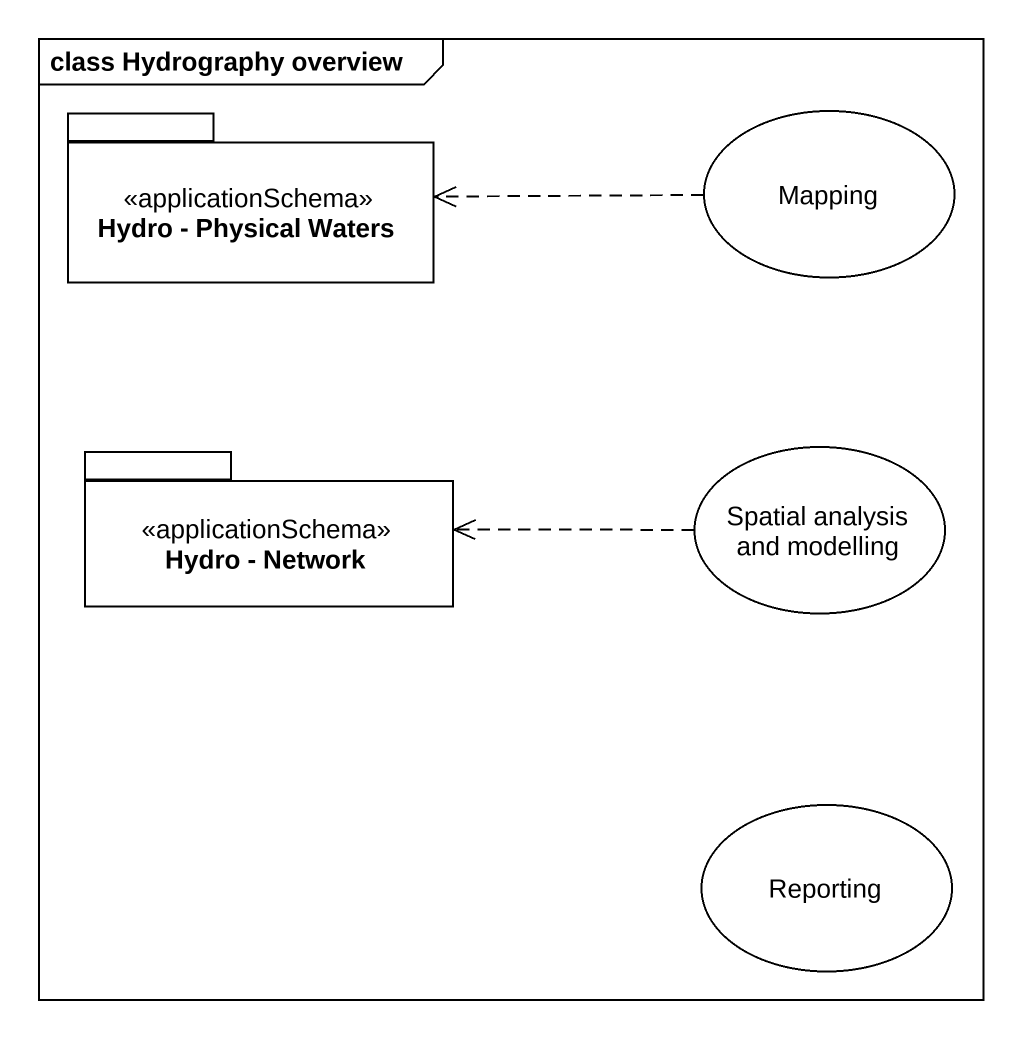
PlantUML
@startuml
mainframe class Hydrography overview
package "Hydro - Physical Waters" as Hydro_Physical_Waters <<applicationSchema>> {
}
usecase Mapping
package "Hydro - Network" as Hydro_Network <<applicationSchema>> {
}
usecase "Spatial analysis and modelling" as Spatial_analysis_and
usecase Reporting
Mapping .left.> Hydro_Physical_Waters
Spatial_analysis_and .left.> Hydro_Network
@enduml
